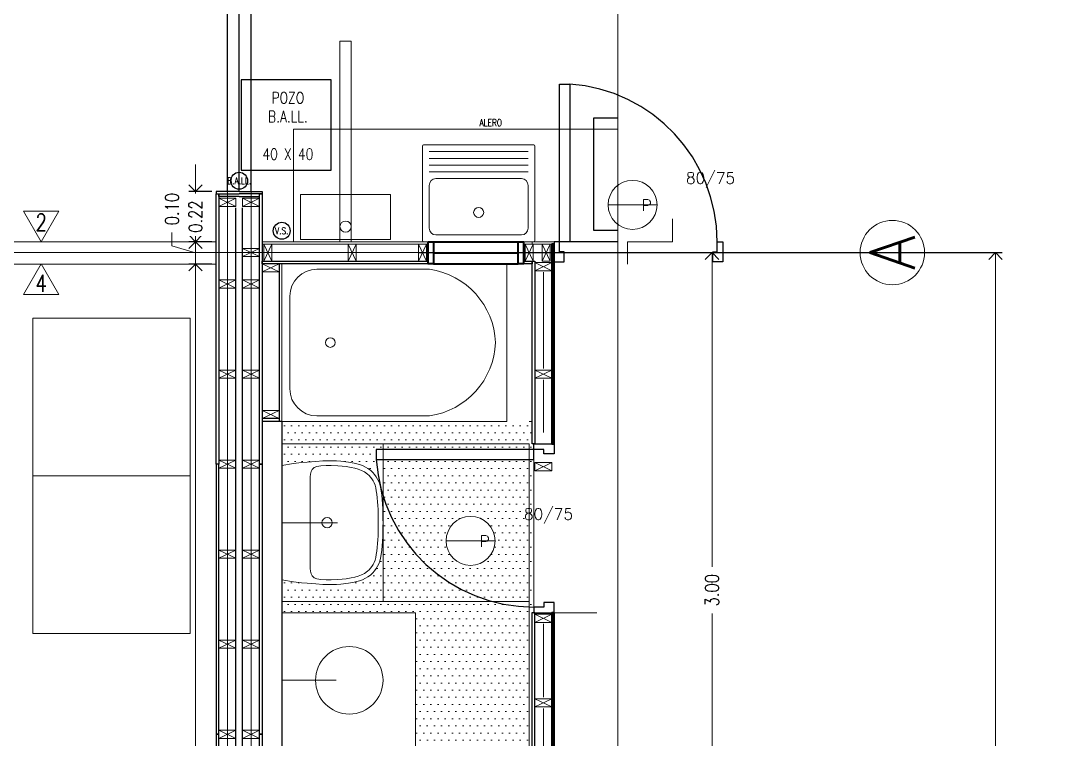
# Model space of a CAD drawing. Header units: metres. Extents: x -2 to 612, y -64 to 156.
# Drawn here: x 393.465 to 398.097, y 28.04 to 31.23 of the extents above; entities that cross this region are included whole.
import ezdxf
from ezdxf import colors
from ezdxf.entities.mleader import LeaderData, LeaderLine
from ezdxf.enums import TextEntityAlignment as Align
from ezdxf.math import Vec2, Vec3

# ---------------------------------------------------------------- set-up
doc = ezdxf.new("R2010")
doc.units = ezdxf.units.M
doc.header["$LTSCALE"] = 5
doc.header["$MEASUREMENT"] = 0
doc.linetypes.add('CENTER', pattern=[2, 1.25, -0.25, 0.25, -0.25])
doc.linetypes.add('HIDDEN', pattern=[0.375, 0.25, -0.125])
doc.layers.get('0').update_dxf_attribs({"color": 30})
doc.layers.get('DEFPOINTS').update_dxf_attribs({"color": 210})
doc.layers.add('_AUX', color=210, linetype='Continuous', lineweight=18, plot=False)
for name, color, linetype, lineweight in [('A-ANNO-DIMS', 3, 'Continuous', 18), ('A-ANNO-SYMB', 3, 'Continuous', 18), ('A-ANNO-TEXT', 3, 'Continuous', 18), ('A-DETL-MBND', 3, 'Continuous', 18), ('A-DETL-MCUT', 4, 'Continuous', 25), ('A-DOOR-FULL', 4, 'Continuous', 25), ('A-DOOR-SYMB', 3, 'Continuous', 18), ('A-ELEV-IDEN', 3, 'Continuous', 18), ('A-ELEV-MBE1', 7, 'Continuous', 35), ('A-ELEV-MBE2', 4, 'Continuous', 25), ('A-ELEV-OVHD', 3, 'HIDDEN', 18), ('A-FLOR-PATT', 8, 'Continuous', 18), ('A-FURN', 8, 'Continuous', 18), ('A-SECT-MCUT', 7, 'Continuous', 35), ('A-WALL-PATT', 8, 'Continuous', 18), ('A-WALL-STUD', 3, 'Continuous', 18)]:
    doc.layers.add(name, color=color, linetype=linetype, lineweight=lineweight)
doc.styles.add('E-ROMANS', font='romans.shx', dxfattribs={"width": 0.8})
doc.styles.get("Standard").update_dxf_attribs({"font": 'arial.ttf'})
doc.linetypes.add('BATTING', pattern='A,0.0001,-0.1,[134,ltypeshp.shx,S=0.1,R=0,X=-0.1,Y=0],-0.2,[134,ltypeshp.shx,S=0.1,R=180,X=0.1,Y=0],-0.1', length=0.4001)
doc.dimstyles.new('E-0050_ARW_12', dxfattribs={"dimscale": 0.001, "dimtxt": 60, "dimasz": 60, "dimexe": 30, "dimexo": 20, "dimgap": 30, "dimtad": 0, "dimzin": 0, "dimdsep": 46, "dimtxsty": 'E-ROMANS', "dimblk": 'OPEN90', "dimcen": 30, "dimclrd": 256, "dimclre": 256, "dimclrt": 256, "dimadec": 0, "dimazin": 0, "dimtfac": 1, "dimtmove": 1, "dimatfit": 3, "dimldrblk": 'OPEN90', "dimfxl": 1, "dimtfill": 1, "dimtolj": 1, "dimtzin": 0, "dimlwd": -1, "dimarcsym": 0})

# ---------------------------------------------------------------- blocks, each defined once
blk = doc.blocks.new('_Open90')
at = {"color": 0, "linetype": 'ByBlock', "lineweight": -2}
for p, q in [((-0.5, 0.5), (0, 0)), ((0, 0), (-1, 0)), ((0, 0), (-0.5, -0.5))]:
    blk.add_line(p, q, dxfattribs=at)
blk = doc.blocks.new('*D876')
at = {"layer": 'A-ANNO-DIMS', "lineweight": -2, "transparency": 16777216}
for p, q in [((391.2862, 30.0565), (391.2862, 33.0617)), ((394.3832, 30.4696), (394.3832, 33.0617))]:
    blk.add_line(p, q, dxfattribs=at)
at = {"layer": 'A-ANNO-DIMS', "transparency": 16777216}
for p, q in [((391.3462, 33.0317), (392.6858, 33.0317)), ((394.3232, 33.0317), (392.9835, 33.0317))]:
    blk.add_line(p, q, dxfattribs=at)
at = {"layer": 'DEFPOINTS', "color": 0, "transparency": 16777216}
for p in [(394.3832, 33.0317), (394.3832, 30.4496), (391.2862, 30.0365)]:
    blk.add_point(p, dxfattribs=at)
at = {"layer": 'A-ANNO-DIMS', "transparency": 16777216, "xscale": 0.06, "yscale": 0.06, "zscale": 0.06, "rotation": 180}
blk.add_blockref('_Open90', (391.2862, 33.0317), dxfattribs=at)
at = {"layer": 'A-ANNO-DIMS', "transparency": 16777216, "xscale": 0.06, "yscale": 0.06, "zscale": 0.06}
blk.add_blockref('_Open90', (394.3832, 33.0317), dxfattribs=at)
at = {"layer": 'A-ANNO-DIMS', "transparency": 16777216, "insert": (392.8347, 33.0317), "char_height": 0.06, "attachment_point": 5, "style": 'E-ROMANS', "bg_fill": 3, "box_fill_scale": 1.25, "bg_fill_color": 256, "bg_fill_true_color": 13158600, "bg_fill_transparency": 0}
blk.add_mtext('\\A1;3.0970', dxfattribs=at)
blk = doc.blocks.new('*D877')
at = {"layer": 'A-ANNO-DIMS', "transparency": 16777216}
for p, q in [((394.4357, 33.0317), (394.4672, 33.1367)), ((394.4672, 33.1367), (394.5272, 33.1367)), ((394.3232, 33.0317), (394.2632, 33.0317)), ((394.3832, 33.0317), (394.4882, 33.0317)), ((394.3832, 33.0317), (394.4882, 33.0317)), ((394.5482, 33.0317), (394.6082, 33.0317))]:
    blk.add_line(p, q, dxfattribs=at)
at = {"layer": 'A-ANNO-DIMS', "lineweight": -2, "transparency": 16777216}
for p, q in [((394.3832, 30.4696), (394.3832, 33.0617)), ((394.4882, 30.4695), (394.4882, 33.0617))]:
    blk.add_line(p, q, dxfattribs=at)
at = {"layer": 'DEFPOINTS', "color": 0, "transparency": 16777216}
for p in [(394.4882, 33.0317), (394.3832, 30.4496), (394.4882, 30.4495)]:
    blk.add_point(p, dxfattribs=at)
at = {"layer": 'A-ANNO-DIMS', "transparency": 16777216, "xscale": 0.06, "yscale": 0.06, "zscale": 0.06}
blk.add_blockref('_Open90', (394.3832, 33.0317), dxfattribs=at)
at = {"layer": 'A-ANNO-DIMS', "transparency": 16777216, "xscale": 0.06, "yscale": 0.06, "zscale": 0.06, "rotation": 180}
blk.add_blockref('_Open90', (394.4882, 33.0317), dxfattribs=at)
at = {"layer": 'A-ANNO-DIMS', "transparency": 16777216, "insert": (394.676, 33.1367), "char_height": 0.06, "attachment_point": 5, "style": 'E-ROMANS', "bg_fill": 3, "box_fill_scale": 1.25, "bg_fill_color": 256, "bg_fill_true_color": 13158600, "bg_fill_transparency": 0}
blk.add_mtext('\\A1;0.1050', dxfattribs=at)
blk = doc.blocks.new('*D879')
at = {"layer": 'A-ANNO-DIMS', "lineweight": -2, "transparency": 16777216}
for p, q in [((395.2312, 30.201), (396.5668, 30.201)), ((395.2312, 27.202), (396.5668, 27.202))]:
    blk.add_line(p, q, dxfattribs=at)
at = {"layer": 'A-ANNO-DIMS', "transparency": 16777216}
for p, q in [((396.5368, 30.141), (396.5368, 28.8047)), ((396.5368, 27.262), (396.5368, 28.5984))]:
    blk.add_line(p, q, dxfattribs=at)
at = {"layer": 'DEFPOINTS', "color": 0, "transparency": 16777216}
for p in [(395.2112, 30.201), (395.2112, 27.202), (396.5368, 27.202)]:
    blk.add_point(p, dxfattribs=at)
at = {"layer": 'A-ANNO-DIMS', "transparency": 16777216, "xscale": 0.06, "yscale": 0.06, "zscale": 0.06}
for p, rotation in [((396.5368, 30.201), 90), ((396.5368, 27.202), 270)]:
    blk.add_blockref('_Open90', p, dxfattribs=dict(at, rotation=rotation))
at = {"layer": 'A-ANNO-DIMS', "transparency": 16777216, "insert": (396.5368, 28.7015), "char_height": 0.06, "attachment_point": 5, "rotation": 90, "style": 'E-ROMANS', "bg_fill": 3, "box_fill_scale": 1.25, "bg_fill_color": 256, "bg_fill_true_color": 13158600, "bg_fill_transparency": 0}
blk.add_mtext('\\A1;3.00', dxfattribs=at)
blk = doc.blocks.new('*D1460')
at = {"layer": 'A-ANNO-DIMS', "lineweight": -2, "transparency": 16777216}
for p, q in [((395.2312, 30.201), (397.8266, 30.201)), ((396.2807, 23.299), (397.8266, 23.299))]:
    blk.add_line(p, q, dxfattribs=at)
at = {"layer": 'A-ANNO-DIMS', "transparency": 16777216}
for p, q in [((397.7966, 30.141), (397.7966, 26.852)), ((397.7966, 23.359), (397.7966, 26.648))]:
    blk.add_line(p, q, dxfattribs=at)
at = {"layer": 'DEFPOINTS', "color": 0, "transparency": 16777216}
for p in [(395.2112, 30.201), (396.2607, 23.299), (397.7966, 23.299)]:
    blk.add_point(p, dxfattribs=at)
at = {"layer": 'A-ANNO-DIMS', "transparency": 16777216, "xscale": 0.06, "yscale": 0.06, "zscale": 0.06}
for p, rotation in [((397.7966, 30.201), 90), ((397.7966, 23.299), 270)]:
    blk.add_blockref('_Open90', p, dxfattribs=dict(at, rotation=rotation))
at = {"layer": 'A-ANNO-DIMS', "transparency": 16777216, "insert": (397.7966, 26.75), "char_height": 0.06, "attachment_point": 5, "rotation": 90, "style": 'E-ROMANS', "bg_fill": 3, "box_fill_scale": 1.25, "bg_fill_color": 256, "bg_fill_true_color": 13158600, "bg_fill_transparency": 0}
blk.add_mtext('\\A1;6.90', dxfattribs=at)
blk = doc.blocks.new('*D1405')
at = {"layer": 'A-ANNO-DIMS', "lineweight": -2, "transparency": 16777216}
for p, q in [((394.3137, 30.1495), (394.2116, 30.1495)), ((394.3137, 25.3615), (394.2116, 25.3615))]:
    blk.add_line(p, q, dxfattribs=at)
at = {"layer": 'A-ANNO-DIMS', "transparency": 16777216}
for p, q in [((394.2416, 30.0895), (394.2416, 27.8575)), ((394.2416, 25.4215), (394.2416, 27.6535))]:
    blk.add_line(p, q, dxfattribs=at)
at = {"layer": 'DEFPOINTS', "color": 0, "transparency": 16777216}
for p in [(394.2416, 30.1495), (394.3337, 30.1495), (394.3337, 25.3615)]:
    blk.add_point(p, dxfattribs=at)
at = {"layer": 'A-ANNO-DIMS', "transparency": 16777216, "xscale": 0.06, "yscale": 0.06, "zscale": 0.06}
for p, rotation in [((394.2416, 30.1495), 90), ((394.2416, 25.3615), 270)]:
    blk.add_blockref('_Open90', p, dxfattribs=dict(at, rotation=rotation))
at = {"layer": 'A-ANNO-DIMS', "transparency": 16777216, "insert": (394.2416, 27.7555), "char_height": 0.06, "attachment_point": 5, "rotation": 90, "style": 'E-ROMANS', "bg_fill": 3, "box_fill_scale": 1.25, "bg_fill_color": 256, "bg_fill_true_color": 13158600, "bg_fill_transparency": 0}
blk.add_mtext('\\A1;4.79', dxfattribs=at)
blk = doc.blocks.new('*D1406')
at = {"layer": 'A-ANNO-DIMS', "transparency": 16777216}
for p, q in [((394.2416, 30.3095), (394.2416, 30.3695)), ((394.1366, 30.231), (394.1366, 30.291)), ((394.2416, 30.1495), (394.2416, 30.2495)), ((394.2416, 30.1495), (394.2416, 30.2495)), ((394.2416, 30.1995), (394.1366, 30.231)), ((394.2416, 30.0895), (394.2416, 30.0295))]:
    blk.add_line(p, q, dxfattribs=at)
at = {"layer": 'A-ANNO-DIMS', "lineweight": -2, "transparency": 16777216}
for p, q in [((394.3137, 30.2495), (394.2116, 30.2495)), ((394.3137, 30.1495), (394.2116, 30.1495))]:
    blk.add_line(p, q, dxfattribs=at)
at = {"layer": 'DEFPOINTS', "color": 0, "transparency": 16777216}
for p in [(394.2416, 30.2495), (394.3337, 30.2495), (394.3337, 30.1495)]:
    blk.add_point(p, dxfattribs=at)
at = {"layer": 'A-ANNO-DIMS', "transparency": 16777216, "xscale": 0.06, "yscale": 0.06, "zscale": 0.06}
for p, rotation in [((394.2416, 30.2495), 270), ((394.2416, 30.1495), 90)]:
    blk.add_blockref('_Open90', p, dxfattribs=dict(at, rotation=rotation))
at = {"layer": 'A-ANNO-DIMS', "transparency": 16777216, "insert": (394.1366, 30.3942), "char_height": 0.06, "attachment_point": 5, "rotation": 90, "style": 'E-ROMANS', "bg_fill": 3, "box_fill_scale": 1.25, "bg_fill_color": 256, "bg_fill_true_color": 13158600, "bg_fill_transparency": 0}
blk.add_mtext('\\A1;0.10', dxfattribs=at)
blk = doc.blocks.new('*D1407')
at = {"layer": 'A-ANNO-DIMS', "transparency": 16777216}
for p, q in [((394.2416, 30.5326), (394.2416, 30.5926)), ((394.2416, 30.4726), (394.2416, 30.4642)), ((394.2416, 30.2495), (394.2416, 30.2579)), ((394.2416, 30.1895), (394.2416, 30.1295))]:
    blk.add_line(p, q, dxfattribs=at)
at = {"layer": 'A-ANNO-DIMS', "lineweight": -2, "transparency": 16777216}
for p, q in [((394.3136, 30.4726), (394.2116, 30.4726)), ((394.3137, 30.2495), (394.2116, 30.2495))]:
    blk.add_line(p, q, dxfattribs=at)
at = {"layer": 'DEFPOINTS', "color": 0, "transparency": 16777216}
for p in [(394.2416, 30.4726), (394.3336, 30.4726), (394.3337, 30.2495)]:
    blk.add_point(p, dxfattribs=at)
at = {"layer": 'A-ANNO-DIMS', "transparency": 16777216, "xscale": 0.06, "yscale": 0.06, "zscale": 0.06}
for p, rotation in [((394.2416, 30.4726), 270), ((394.2416, 30.2495), 90)]:
    blk.add_blockref('_Open90', p, dxfattribs=dict(at, rotation=rotation))
at = {"layer": 'A-ANNO-DIMS', "transparency": 16777216, "insert": (394.2416, 30.3611), "char_height": 0.06, "attachment_point": 5, "rotation": 90, "style": 'E-ROMANS', "bg_fill": 3, "box_fill_scale": 1.25, "bg_fill_color": 256, "bg_fill_true_color": 13158600, "bg_fill_transparency": 0}
blk.add_mtext('\\A1;0.22', dxfattribs=at)

msp = doc.modelspace()

# ---------------------------------------------------------------- linework, layer by layer
at = {"layer": '_AUX'}
msp.add_line((395.8347, 28.60153), (396.02517, 28.60153), dxfattribs=at)
at = {"layer": 'A-ANNO-SYMB'}
for p, q in [((394.4882, 33.61894), (394.4882, 21.59535)), ((394.38316, 21.94694), (394.38316, 33.22033)), ((397.19515, 30.20104), (386.4403, 30.20104)), ((394.62469, 29.45151), (394.62469, 30.15151)), ((394.66045, 30.0072), (394.66045, 29.80151)), ((394.66045, 29.59581), (394.66045, 29.80151)), ((394.6247, 29.25606), (394.6247, 29.35153)), ((395.0747, 28.65153), (395.0747, 29.35153)), ((394.6247, 28.747), (394.6247, 28.65153))]:
    msp.add_line(p, q, dxfattribs=at)
at = {"layer": 'A-ANNO-SYMB', "linetype": 'HIDDEN'}
msp.add_line((394.43567, 30.47254), (394.43567, 32.95053), dxfattribs=at)
at = {"layer": 'A-ANNO-SYMB'}
msp.add_lwpolyline([(396.16151, 30.14953), (396.16151, 30.24953), (396.36151, 30.24953), (396.36151, 30.35163)], dxfattribs=at)
for centre, radius in [((394.9084, 30.31638), 0.025), ((394.84045, 29.80151), 0.02126)]:
    msp.add_circle(centre, radius, dxfattribs=at)
for centre, start, end in [((394.78045, 30.0072), 90, 180), ((394.78045, 29.59581), 180, 270)]:
    msp.add_arc(centre, 0.12, start, end, dxfattribs=at)
at = {"layer": 'A-DETL-MBND'}
for points in [[(395.2747, 30.23853), (394.5377, 30.23853), (394.5377, 30.24953), (395.2747, 30.24953)], [(395.6997, 30.24953), (395.7377, 30.24953), (395.7377, 30.23853), (395.6997, 30.23853)], [(395.83471, 30.24952), (395.83471, 30.23853), (395.7377, 30.23853), (395.7377, 30.24953), (395.83471, 30.24953)]]:
    msp.add_lwpolyline(points, dxfattribs=at)
at = {"layer": 'A-DETL-MCUT'}
for p, q in [((394.61269, 30.15153), (394.61269, 29.45151)), ((394.61269, 29.46351), (394.5377, 29.46351)), ((394.62469, 29.45151), (394.5377, 29.45151))]:
    msp.add_line(p, q, dxfattribs=at)
for points in [[(394.43567, 30.47259), (394.33365, 30.47259), (394.33365, 30.46159), (394.43567, 30.46159)], [(394.43568, 30.44955), (394.34565, 30.44955), (394.34566, 30.46155), (394.43568, 30.46155)], [(394.43567, 30.47254), (394.53769, 30.47254), (394.53769, 30.46154), (394.43567, 30.46154)], [(394.43567, 30.44954), (394.5257, 30.44955), (394.52569, 30.46154), (394.43567, 30.46154)], [(395.27471, 30.15153), (394.5377, 30.15153), (394.5377, 30.16353), (395.27471, 30.16353)], [(395.6997, 30.16353), (395.7377, 30.16353), (395.7377, 30.15153), (395.69971, 30.15153)]]:
    msp.add_lwpolyline(points, dxfattribs=at)
for points in [[(394.33365, 29.26153), (394.33366, 30.46155), (394.34566, 30.46155), (394.34565, 29.26153)], [(394.5257, 29.26153), (394.5257, 30.46154), (394.5377, 30.46154), (394.5377, 29.26153)], [(395.7497, 30.16353), (395.7497, 29.35153), (395.7377, 29.35153), (395.7377, 30.16353)], [(394.34565, 28.06154), (394.34565, 29.26154), (394.33365, 29.26154), (394.33365, 28.06154)], [(394.5257, 28.06153), (394.5257, 29.26153), (394.5377, 29.26153), (394.5377, 28.06153)], [(395.7497, 28.60153), (395.73548, 28.60153), (395.73549, 27.23952), (395.7497, 27.23953)], [(394.34565, 26.86154), (394.34565, 28.06154), (394.33365, 28.06154), (394.33365, 26.86154)], [(394.5257, 26.86153), (394.5257, 28.06153), (394.5377, 28.06153), (394.5377, 26.86153)]]:
    msp.add_lwpolyline(points, close=True, dxfattribs=at)
at = {"layer": 'A-DOOR-FULL', "linetype": 'CENTER'}
msp.add_lwpolyline([(395.90471, 30.94952), (395.90471, 30.24952), (395.85971, 30.24952), (395.85971, 30.94952), (395.90471, 30.94952)], dxfattribs=at)
msp.add_arc((395.85703, 30.24846), 0.70268, 0.08643, 86.10934, dxfattribs=at)
at = {"layer": 'A-DOOR-SYMB'}
msp.add_lwpolyline([(396.29255, 30.41306), (396.07505, 30.41306)], dxfattribs=at)
msp.add_circle((396.1838, 30.41306), 0.10875, dxfattribs=at)
at = {"layer": 'A-ELEV-IDEN'}
msp.add_lwpolyline([(394.8834, 30.24953), (394.8834, 31.14015), (394.9334, 31.14015), (394.9334, 30.24953)], dxfattribs=at)
at = {"layer": 'A-ELEV-MBE1'}
for p, q in [((395.2997, 30.24953), (395.6747, 30.24954)), ((395.2997, 30.20053), (395.6747, 30.20053)), ((395.29971, 30.15153), (395.67471, 30.15153))]:
    msp.add_line(p, q, dxfattribs=at)
for points in [[(395.2747, 30.24953), (395.2997, 30.24953), (395.29971, 30.15153), (395.27471, 30.15153)], [(395.6747, 30.24953), (395.6997, 30.24953), (395.69971, 30.15153), (395.67471, 30.15153)]]:
    msp.add_lwpolyline(points, close=True, dxfattribs=at)
at = {"layer": 'A-ELEV-MBE2'}
for p, q in [((394.43567, 30.47259), (394.43568, 32.95053)), ((394.42066, 23.02354), (394.42065, 30.39955)), ((394.4507, 23.02353), (394.45069, 30.39955)), ((396.11798, 30.24953), (395.85971, 30.24953)), ((394.62469, 29.45151), (394.6247, 27.25153))]:
    msp.add_line(p, q, dxfattribs=at)
at = {"layer": 'A-ELEV-MBE2', "ltscale": 0.05}
msp.add_lwpolyline([(394.44485, 30.56783), (394.84485, 30.56783), (394.84485, 30.96783), (394.44485, 30.96783)], close=True, dxfattribs=at)
at = {"layer": 'A-ELEV-MBE2'}
for points in [[(396.01153, 30.79952), (396.11798, 30.79952)], [(396.11798, 30.29952), (396.01153, 30.29952), (396.01153, 30.79952)]]:
    msp.add_lwpolyline(points, dxfattribs=at)
at = {"layer": 'A-ELEV-MBE2', "ltscale": 0.05}
for centre in [(394.43567, 30.52011), (394.62456, 30.29799)]:
    msp.add_circle(centre, 0.0375, dxfattribs=at)
at = {"layer": 'A-FLOR-PATT', "linetype": 'BATTING', "ltscale": 0.11}
msp.add_lwpolyline([(395.7873, 29.84498), (395.7873, 29.84554)], dxfattribs=at)
at = {"layer": 'A-FURN'}
for p, q in [((395.2497, 30.67453), (395.2497, 30.25453)), ((395.7447, 30.67953), (395.2547, 30.67953)), ((395.7497, 30.25453), (395.7497, 30.67453)), ((395.7197, 30.64953), (395.2797, 30.64953)), ((395.7197, 30.61953), (395.2797, 30.61953)), ((395.7197, 30.58953), (395.2797, 30.58953)), ((395.7197, 30.55953), (395.2797, 30.55953)), ((395.6897, 30.52953), (395.3097, 30.52953)), ((395.2797, 30.49953), (395.2797, 30.30953)), ((395.7197, 30.30953), (395.7197, 30.49953)), ((395.2547, 30.24953), (395.7447, 30.24953)), ((395.3097, 30.27953), (395.6897, 30.27953)), ((394.80691, 29.27544), (394.77577, 29.27366)), ((394.84373, 29.27652), (394.80691, 29.27544)), ((394.86832, 29.27588), (394.84373, 29.27652)), ((394.88793, 29.27445), (394.86832, 29.27588)), ((394.92195, 29.27002), (394.88793, 29.27445)), ((394.67635, 29.2636), (394.6247, 29.25606)), ((394.6247, 29.25606), (394.6247, 29.00153)), ((394.71244, 29.26803), (394.67635, 29.2636)), ((394.73733, 29.27057), (394.71244, 29.26803)), ((394.77577, 29.27366), (394.73733, 29.27057)), ((394.75494, 29.22881), (394.75189, 29.21693)), ((394.76056, 29.23814), (394.75494, 29.22881)), ((394.7689, 29.2459), (394.76056, 29.23814)), ((394.78079, 29.25151), (394.7689, 29.2459)), ((394.79865, 29.25388), (394.78079, 29.25151)), ((394.82154, 29.25529), (394.79865, 29.25388)), ((394.8436, 29.25553), (394.82154, 29.25529)), ((394.87454, 29.25448), (394.8436, 29.25553)), ((394.89273, 29.25287), (394.87454, 29.25448)), ((394.91133, 29.25046), (394.89273, 29.25287)), ((394.93259, 29.24674), (394.91133, 29.25046)), ((394.94599, 29.26537), (394.92195, 29.27002)), ((394.94947, 29.24303), (394.93259, 29.24674)), ((394.97003, 29.2594), (394.94599, 29.26537)), ((394.96477, 29.23908), (394.94947, 29.24303)), ((394.97966, 29.23377), (394.96477, 29.23908)), ((394.98372, 29.25479), (394.97003, 29.2594)), ((394.99236, 29.22714), (394.97966, 29.23377)), ((394.99695, 29.24866), (394.98372, 29.25479)), ((395.00793, 29.24208), (394.99695, 29.24866)), ((395.01843, 29.23426), (395.00793, 29.24208)), ((395.02931, 29.22418), (395.01843, 29.23426)), ((394.75101, 29.20504), (394.7507, 29.19256)), ((394.7507, 29.00153), (394.7507, 29.19256)), ((394.75189, 29.21693), (394.75101, 29.20504)), ((395.00567, 29.21761), (394.99236, 29.22714)), ((395.01243, 29.21145), (395.00567, 29.21761)), ((395.01915, 29.20415), (395.01243, 29.21145)), ((395.0255, 29.19581), (395.01915, 29.20415)), ((395.03089, 29.18713), (395.0255, 29.19581)), ((395.03744, 29.21491), (395.02931, 29.22418)), ((395.03555, 29.17775), (395.03089, 29.18713)), ((395.04458, 29.205), (395.03744, 29.21491)), ((395.05074, 29.19452), (395.04458, 29.205)), ((395.05552, 29.18438), (395.05074, 29.19452)), ((395.05994, 29.17218), (395.05552, 29.18438)), ((395.03941, 29.16758), (395.03555, 29.17775)), ((395.04251, 29.15578), (395.03941, 29.16758)), ((395.04494, 29.1429), (395.04251, 29.15578)), ((395.04726, 29.1281), (395.04494, 29.1429)), ((395.06315, 29.15961), (395.05994, 29.17218)), ((395.06627, 29.14267), (395.06315, 29.15961)), ((395.06896, 29.12415), (395.06627, 29.14267)), ((395.04924, 29.11178), (395.04726, 29.1281)), ((395.0507, 29.0943), (395.04924, 29.11178)), ((395.05166, 29.07807), (395.0507, 29.0943)), ((395.07103, 29.10423), (395.06896, 29.12415)), ((395.0724, 29.0833), (395.07103, 29.10423)), ((395.05251, 29.05972), (395.05166, 29.07807)), ((395.05317, 29.04015), (395.05251, 29.05972)), ((395.07341, 29.0628), (395.07238, 29.08372)), ((395.07418, 29.04022), (395.07339, 29.06316)), ((394.6247, 29.00153), (394.6247, 28.747)), ((394.6247, 29.00153), (394.87224, 29.00153)), ((394.7507, 29.00153), (394.7507, 28.81049)), ((395.05359, 29.01886), (395.05317, 29.04015)), ((395.0537, 29.00153), (395.05359, 29.01886)), ((395.0537, 29.00153), (395.05359, 28.9842)), ((395.07462, 29.01674), (395.07417, 29.04061)), ((395.0747, 29.00153), (395.07461, 29.01707)), ((395.07461, 28.98615), (395.0747, 29.00153)), ((395.05317, 28.96291), (395.05251, 28.94334)), ((395.05359, 28.9842), (395.05317, 28.96291)), ((395.07339, 28.93989), (395.07418, 28.96283)), ((395.07417, 28.96244), (395.07461, 28.98615)), ((395.0507, 28.90876), (395.04924, 28.89127)), ((395.05166, 28.92498), (395.0507, 28.90876)), ((395.05251, 28.94334), (395.05166, 28.92498)), ((395.07103, 28.89882), (395.0724, 28.91975)), ((395.07238, 28.91934), (395.07341, 28.94026)), ((395.04494, 28.86016), (395.04251, 28.84727)), ((395.04726, 28.87495), (395.04494, 28.86016)), ((395.04924, 28.89127), (395.04726, 28.87495)), ((395.06315, 28.84345), (395.06627, 28.86039)), ((395.06627, 28.86039), (395.06896, 28.87891)), ((395.06896, 28.87891), (395.07103, 28.89882)), ((395.03089, 28.81593), (395.0255, 28.80725)), ((395.03555, 28.82531), (395.03089, 28.81593)), ((395.03941, 28.83547), (395.03555, 28.82531)), ((395.04251, 28.84727), (395.03941, 28.83547)), ((395.05074, 28.80853), (395.05552, 28.81868)), ((395.05552, 28.81868), (395.05994, 28.83087)), ((395.05994, 28.83087), (395.06315, 28.84345)), ((394.75101, 28.79802), (394.7507, 28.81049)), ((394.75189, 28.78613), (394.75101, 28.79802)), ((394.75494, 28.77425), (394.75189, 28.78613)), ((394.76056, 28.76491), (394.75494, 28.77425)), ((394.7689, 28.75716), (394.76056, 28.76491)), ((394.97966, 28.76929), (394.96477, 28.76397)), ((394.99236, 28.77591), (394.97966, 28.76929)), ((395.00567, 28.78545), (394.99236, 28.77591)), ((395.01243, 28.7916), (395.00567, 28.78545)), ((395.00793, 28.76097), (395.01843, 28.76879)), ((395.01915, 28.7989), (395.01243, 28.7916)), ((395.01843, 28.76879), (395.02931, 28.77887)), ((395.0255, 28.80725), (395.01915, 28.7989)), ((395.02931, 28.77887), (395.03744, 28.78815)), ((395.03744, 28.78815), (395.04458, 28.79805)), ((395.04458, 28.79805), (395.05074, 28.80853)), ((394.6247, 28.747), (394.67635, 28.73946)), ((394.67635, 28.73946), (394.71244, 28.73503)), ((394.71244, 28.73503), (394.73733, 28.73249)), ((394.73733, 28.73249), (394.77577, 28.72939)), ((394.78079, 28.75154), (394.7689, 28.75716)), ((394.77577, 28.72939), (394.80691, 28.72762)), ((394.79865, 28.74918), (394.78079, 28.75154)), ((394.82154, 28.74777), (394.79865, 28.74918)), ((394.80691, 28.72762), (394.84373, 28.72654)), ((394.8436, 28.74753), (394.82154, 28.74777)), ((394.87454, 28.74858), (394.8436, 28.74753)), ((394.84373, 28.72654), (394.86832, 28.72717)), ((394.86832, 28.72717), (394.88793, 28.7286)), ((394.89273, 28.75018), (394.87454, 28.74858)), ((394.88793, 28.7286), (394.92195, 28.73303)), ((394.91133, 28.7526), (394.89273, 28.75018)), ((394.93259, 28.75632), (394.91133, 28.7526)), ((394.92195, 28.73303), (394.94599, 28.73768)), ((394.94947, 28.76002), (394.93259, 28.75632)), ((394.94599, 28.73768), (394.97003, 28.74366)), ((394.96477, 28.76397), (394.94947, 28.76002)), ((394.97003, 28.74366), (394.98372, 28.74826)), ((394.98372, 28.74826), (394.99695, 28.7544)), ((394.99695, 28.7544), (395.00793, 28.76097))]:
    msp.add_line(p, q, dxfattribs=at)
for points in [[(393.51801, 29.20928), (393.51801, 29.90928)], [(393.51801, 28.50928), (393.51801, 29.20928)], [(394.6247, 28.30153), (394.86663, 28.30153)]]:
    msp.add_lwpolyline(points, dxfattribs=at)
for centre, radius in [((395.4997, 30.37953), 0.02235), ((394.82603, 29.00153), 0.02281), ((394.9247, 28.30153), 0.15)]:
    msp.add_circle(centre, radius, dxfattribs=at)
for centre, radius, start, end in [((395.2547, 30.67453), 0.005, 90, 180), ((395.7447, 30.67453), 0.005, 0, 90), ((395.3097, 30.49953), 0.03, 90, 180), ((395.6897, 30.49953), 0.03, 0, 90), ((395.3097, 30.30953), 0.03, 180, 270), ((395.6897, 30.30953), 0.03, 270, 0), ((395.2547, 30.25453), 0.005, 180, 270), ((395.7447, 30.25453), 0.005, 270, 0), ((395.09735, 29.08494), 0.025, 182.80689, 183.76472), ((395.09838, 29.06402), 0.025, 181.9684, 182.80689), ((395.09916, 29.04108), 0.025, 181.0739, 181.9684), ((395.09961, 29.01721), 0.025, 180.31842, 181.0739), ((395.09916, 28.96198), 0.025, 178.0316, 178.9261), ((395.09735, 28.91811), 0.025, 176.23528, 177.19311), ((395.09838, 28.93903), 0.025, 177.19311, 178.0316)]:
    msp.add_arc(centre, radius, start, end, dxfattribs=at)
at = {"layer": 'A-SECT-MCUT'}
for points in [[(395.8347, 30.23853), (395.8247, 30.23853), (395.82471, 29.35153), (395.8347, 29.35153)], [(395.8247, 27.16452), (395.8347, 27.16452), (395.8347, 28.60153), (395.8247, 28.60153)]]:
    msp.add_lwpolyline(points, close=True, dxfattribs=at)
at = {"layer": 'A-WALL-PATT', "ltscale": 0.1}
for p, q in [((394.4882, 30.40655), (394.4882, 30.22603)), ((394.9127, 30.20104), (394.5757, 30.20104)), ((394.4882, 30.17604), (394.4882, 30.08654)), ((394.4882, 30.03654), (394.4882, 29.68654)), ((394.38316, 29.63653), (394.38315, 29.28655)), ((394.4882, 29.63654), (394.4882, 29.28654)), ((394.38315, 29.23655), (394.38315, 28.88654)), ((394.4882, 29.23654), (394.4882, 28.88654)), ((394.38315, 28.83654), (394.38315, 28.48655)), ((394.4882, 28.83654), (394.4882, 28.48654)), ((394.38315, 28.43655), (394.38315, 28.08654)), ((394.4882, 28.43654), (394.4882, 28.08654))]:
    msp.add_line(p, q, dxfattribs=at)
at = {"layer": 'A-WALL-STUD'}
for p, q in [((394.5257, 30.21903), (394.4507, 30.18303)), ((394.4507, 30.21903), (394.5257, 30.18303)), ((394.5447, 30.16353), (394.5807, 30.23853)), ((394.5447, 30.23853), (394.5807, 30.16353)), ((394.9197, 30.16353), (394.9557, 30.23853)), ((394.9197, 30.23853), (394.9557, 30.16353)), ((394.6127, 30.15153), (394.5377, 30.11553)), ((394.5377, 30.15153), (394.6127, 30.11553)), ((394.5257, 30.07953), (394.4507, 30.04353)), ((394.4507, 30.07953), (394.5257, 30.04353)), ((394.5257, 29.67953), (394.4507, 29.64353)), ((394.4507, 29.67953), (394.5257, 29.64353)), ((394.61269, 29.49951), (394.53769, 29.46351)), ((394.53769, 29.49951), (394.61269, 29.46351)), ((394.5257, 29.27953), (394.4507, 29.24353)), ((394.4507, 29.27953), (394.5257, 29.24353)), ((394.5257, 28.87953), (394.4507, 28.84353)), ((394.4507, 28.87953), (394.5257, 28.84353)), ((394.5257, 28.47953), (394.4507, 28.44353)), ((394.4507, 28.47953), (394.5257, 28.44353)), ((394.5257, 28.04353), (394.4507, 28.07953)), ((394.4507, 28.04353), (394.5257, 28.07953))]:
    msp.add_line(p, q, dxfattribs=at)
for points in [[(394.5257, 30.21903), (394.4507, 30.21903), (394.4507, 30.18303), (394.5257, 30.18303)], [(394.5447, 30.16353), (394.5447, 30.23853), (394.5807, 30.23853), (394.5807, 30.16353)], [(394.9197, 30.16353), (394.9197, 30.23853), (394.9557, 30.23853), (394.9557, 30.16353)], [(394.6127, 30.15153), (394.5377, 30.15153), (394.5377, 30.11553), (394.6127, 30.11553)], [(394.5257, 30.07953), (394.4507, 30.07953), (394.4507, 30.04353), (394.5257, 30.04353)], [(394.5257, 29.67953), (394.4507, 29.67953), (394.4507, 29.64353), (394.5257, 29.64353)], [(394.61269, 29.49951), (394.53769, 29.49951), (394.53769, 29.46351), (394.61269, 29.46351)], [(394.5257, 29.27953), (394.4507, 29.27953), (394.4507, 29.24353), (394.5257, 29.24353)], [(394.5257, 28.87953), (394.4507, 28.87953), (394.4507, 28.84353), (394.5257, 28.84353)], [(394.5257, 28.47953), (394.4507, 28.47953), (394.4507, 28.44353), (394.5257, 28.44353)], [(394.5257, 28.04353), (394.4507, 28.04353), (394.4507, 28.07953), (394.5257, 28.07953)]]:
    msp.add_lwpolyline(points, close=True, dxfattribs=at)

# ---------------------------------------------------------------- texts
at = {"layer": 'A-ANNO-TEXT', "attachment_point": 5, "style": 'E-ROMANS'}
for s, insert, char_height in [('\\pi-0.15,l0.15,t0.15;POZO\\PB.A.LL.\\P\\P40 X 40', (394.65197, 30.76355), 0.05), ('\\pi-0.09,l0.09,t0.09;ALERO', (395.55348, 30.77802), 0.03), ('\\pi-0.09,l0.09,t0.09;B.A.LL.', (394.43567, 30.52011), 0.03), ('\\pi-0.09,l0.09,t0.09;V.S.', (394.62456, 30.29799), 0.03)]:
    msp.add_mtext(s, dxfattribs=dict(at, insert=insert, char_height=char_height))
at = {"layer": 'A-ANNO-TEXT', "style": 'E-ROMANS'}
msp.add_attdef('80/75', text='x/x', height=0.05, dxfattribs=at).set_placement((396.5301, 30.5571), align=Align.TOP_CENTER)
msp.add_attdef('P', text='P', height=0.05, dxfattribs=at).set_placement((396.24684, 30.37132), align=Align.BOTTOM_CENTER)

# ---------------------------------------------------------------- next in the draw order: dimensions: what is measured, and where the dimension line sits
at = {"layer": 'A-ANNO-DIMS'}
dim = msp.add_linear_dim(base=(394.38315, 33.03166), p1=(391.28615, 30.03654), p2=(394.38315, 30.44955), dimstyle='E-0050_ARW_12', override={"dimdec": 4}, dxfattribs=at)
dim.commit()
dim.dimension.update_dxf_attribs({"geometry": '*D876', "text_midpoint": (392.83465, 33.03166)})
dim = msp.add_linear_dim(base=(396.53682, 27.20204), p1=(395.21123, 30.20104), p2=(395.21123, 27.20204), angle=90, dimstyle='E-0050_ARW_12', override={"dimfxl": 0.3}, dxfattribs=at)
dim.commit()
dim.dimension.update_dxf_attribs({"geometry": '*D879', "text_midpoint": (396.53682, 28.70154)})

# ---------------------------------------------------------------- next in the draw order: linework, layer by layer
at = {"layer": 'A-ANNO-TEXT'}
for points in [[(393.55542, 30.24954), (393.63386, 30.3854), (393.47698, 30.3854)], [(393.55542, 30.15054), (393.63386, 30.01468), (393.47698, 30.01468)]]:
    msp.add_lwpolyline(points, close=True, dxfattribs=at)
at = {"layer": 'A-ELEV-OVHD'}
for p, q in [((391.33365, 30.24954), (394.33366, 30.24953)), ((391.33365, 30.14954), (394.33366, 30.14953))]:
    msp.add_line(p, q, dxfattribs=at)
at = {"layer": 'A-WALL-PATT', "ltscale": 0.1}
for p, q in [((394.38315, 30.39955), (394.38316, 30.08653)), ((394.38316, 30.03653), (394.38316, 29.68653))]:
    msp.add_line(p, q, dxfattribs=at)

# ---------------------------------------------------------------- next in the draw order: texts
at = {"layer": 'A-ANNO-TEXT', "char_height": 0.075, "attachment_point": 5, "style": 'E-ROMANS'}
for s, insert, rotation in [('\\pi-0.45,l0.45,t0.45;2', (393.55542, 30.33529), 0.00048), ('\\pi-0.45,l0.45,t0.45;4', (393.55542, 30.06479), 359.99952)]:
    msp.add_mtext(s, dxfattribs=dict(at, insert=insert, rotation=rotation))

# ---------------------------------------------------------------- next in the draw order: dimensions: what is measured, and where the dimension line sits
at = {"layer": 'A-ANNO-DIMS'}
dim = msp.add_linear_dim(base=(394.48819, 33.03166), p1=(394.38315, 30.44955), p2=(394.48819, 30.44955), dimstyle='E-0050_ARW_12', override={"dimdec": 4}, dxfattribs=at)
dim.commit()
dim.dimension.update_dxf_attribs({"geometry": '*D877', "text_midpoint": (394.55717, 33.13666)})
dim = msp.add_linear_dim(base=(397.79657, 23.29904), p1=(395.21123, 30.20104), p2=(396.26073, 23.29904), angle=90, dimstyle='E-0050_ARW_12', override={"dimfxl": 0.3}, dxfattribs=at)
dim.commit()
dim.dimension.update_dxf_attribs({"geometry": '*D1460', "text_midpoint": (397.79657, 26.75004)})

# ---------------------------------------------------------------- next in the draw order: hatches: boundary and pattern name
at = {"layer": 'A-FLOR-PATT'}
h = msp.add_hatch(dxfattribs=at)
h.set_pattern_fill('DOTS', color=256, scale=0.02, style=0)
h.set_pattern_definition([(0, (0, 0), (0.015875, 0.03175), [0, -0.03175])])
h.paths.add_polyline_path([(395.2247, 27.60156, -0.2371548), (395.15577, 27.47892, -0.074669), (395.05352, 27.44963, -0.1434124), (394.88658, 27.47344), (394.83803, 27.50278, -0.2625714), (394.83562, 27.50706), (394.83562, 27.60156), (394.8347, 27.60156, -0.0215593), (394.82733, 27.43068, -0.3361223), (394.79493, 27.39483, -0.046919), (394.71496, 27.38731), (394.6247, 27.38731), (394.6247, 27.25156), (395.2247, 27.25156)])
h.paths.add_polyline_path([(395.7377, 29.45154), (395.72469, 29.45154), (394.62469, 29.45154), (394.62469, 29.35156), (395.7247, 29.35156), (395.7247, 29.32656), (395.7447, 29.32656), (395.7447, 29.35156), (395.7377, 29.35156)])
h.paths.add_polyline_path([(395.0447, 29.32656), (395.7247, 29.32656), (395.7247, 29.35156), (394.6247, 29.35156), (394.6247, 29.25609), (394.67635, 29.26363), (394.71244, 29.26806), (394.73733, 29.2706), (394.77577, 29.2737), (394.80691, 29.27547), (394.84373, 29.27655), (394.86832, 29.27592), (394.88793, 29.27449), (394.92195, 29.27006), (394.94599, 29.2654), (394.97003, 29.25943), (394.98372, 29.25483), (394.99695, 29.24869), (395.00793, 29.24212), (395.01843, 29.2343), (395.02931, 29.22422), (395.03744, 29.21494), (395.04458, 29.20504), (395.05074, 29.19456), (395.05552, 29.18441), (395.05994, 29.17222), (395.06315, 29.15964), (395.06627, 29.1427), (395.06896, 29.12418), (395.07103, 29.10427), (395.07239, 29.08355), (395.07238, 29.08375, 0.0041794), (395.0724, 29.08334), (395.07239, 29.08355), (395.0734, 29.06302), (395.07339, 29.0632, 0.0036586), (395.07341, 29.06283), (395.0734, 29.06302), (395.07417, 29.04045), (395.07417, 29.04065, 0.003903), (395.07418, 29.04026), (395.07417, 29.04045), (395.07461, 29.01694), (395.0747, 29.00156), (395.07461, 28.98619), (395.07417, 28.96267), (395.07418, 28.96287, 0.003903), (395.07417, 28.96248), (395.07417, 28.96267), (395.0734, 28.94011), (395.07341, 28.94029, 0.0036586), (395.07339, 28.93993), (395.0734, 28.94011), (395.07239, 28.91958), (395.0724, 28.91979, 0.0041794), (395.07238, 28.91937), (395.07239, 28.91958), (395.07103, 28.89885), (395.06896, 28.87894), (395.06627, 28.86042), (395.06315, 28.84348), (395.05994, 28.83091), (395.05552, 28.81871), (395.05074, 28.80857), (395.04458, 28.79809), (395.03744, 28.78818), (395.02931, 28.77891), (395.01843, 28.76883), (395.00793, 28.76101), (394.99695, 28.75443), (394.98372, 28.7483), (394.97003, 28.74369), (394.94599, 28.73772), (394.92195, 28.73307), (394.88793, 28.72864), (394.86832, 28.72721), (394.84373, 28.72657), (394.80691, 28.72765), (394.77577, 28.72943), (394.73733, 28.73252), (394.71244, 28.73506), (394.67635, 28.73949), (394.6247, 28.74703), (394.6247, 28.65156), (395.55999, 28.65156, -0.3190426), (395.0447, 29.28156)])
h.paths.add_polyline_path([(395.7247, 29.28156), (395.0747, 29.28156), (395.0747, 29.12084, 0.25591), (395.55999, 28.65156), (395.7247, 28.65156)], flags=17)
h.paths.add_polyline_path([(395.57248, 28.92068, -1), (395.35498, 28.92068, -1)], flags=16)
h.paths.add_polyline_path([(395.7447, 29.28156), (395.7247, 29.28156), (395.7247, 28.65156), (395.7247, 28.65156), (395.7247, 28.62688, 0.0071183), (395.7447, 28.62656)])
h.paths.add_polyline_path([(395.7247, 28.62688, -0.0594632), (395.55999, 28.65156), (394.6247, 28.65156), (394.6247, 28.60156), (395.2197, 28.60156), (395.2197, 28.00156), (394.6247, 28.00156), (394.6247, 27.95156), (395.7247, 27.95156)])
h.paths.add_polyline_path([(394.83803, 27.70034), (394.83803, 27.70034, 0.2626065), (394.83562, 27.69606), (394.83562, 27.60156), (394.83562, 27.50706, 0.2625714), (394.83803, 27.50278), (394.83803, 27.50278, -0.2626065), (394.83562, 27.50706), (394.83562, 27.60156), (394.83562, 27.69606, -0.2625714)])
h.paths.add_polyline_path([(395.2247, 27.95156), (394.6247, 27.95156), (394.6247, 27.81582), (394.71496, 27.81582, -0.046919), (394.79493, 27.80829, -0.3361223), (394.82733, 27.77244, -0.0097099), (394.83562, 27.69583, -0.2752917), (394.83803, 27.70034), (394.88658, 27.72968, -0.1434124), (395.05352, 27.75349, -0.074669), (395.15577, 27.7242, -0.2371548), (395.2247, 27.60156)])
h.paths.add_polyline_path([(395.7247, 27.95156), (395.2247, 27.95156), (395.2247, 27.25156), (395.7247, 27.25156)])
h.paths.add_polyline_path([(395.41383, 28.85118), (395.51444, 28.85118), (395.51444, 28.92409), (395.41383, 28.92409)], flags=8)
h.paths.add_polyline_path([(395.40782, 28.93202), (395.51476, 28.93202), (395.51476, 29.00702), (395.40782, 29.00702)], flags=8)
h.paths.add_polyline_path([(394.90923, 27.76846), (395.4353, 27.76846), (395.4353, 28.02846), (394.90923, 28.02846)], flags=9)

# ---------------------------------------------------------------- next in the draw order: linework, layer by layer
at = {"layer": 'A-ANNO-SYMB'}
for p, q in [((394.78045, 30.1272), (395.2814, 30.1272)), ((395.62469, 29.45151), (395.62469, 30.15151)), ((394.78045, 29.47581), (395.2814, 29.47581)), ((394.62469, 29.45151), (395.62469, 29.45151)), ((395.72469, 29.45151), (395.7377, 29.45151)), ((394.6247, 29.35153), (395.7247, 29.35153)), ((395.7247, 28.65153), (395.7247, 29.35153)), ((395.7247, 28.65153), (394.6247, 28.65153))]:
    msp.add_line(p, q, dxfattribs=at)
msp.add_lwpolyline([(394.7084, 30.45954), (395.1084, 30.45954), (395.1084, 30.25954), (394.7084, 30.25954)], close=True, dxfattribs=at)
msp.add_lwpolyline([(394.6247, 28.00153), (394.6247, 27.95153), (395.7247, 27.95153), (395.7247, 28.65153), (394.6247, 28.65153), (394.6247, 28.60153)], dxfattribs=at)
msp.add_circle((397.33818, 30.20104), 0.14303, dxfattribs=at)
for centre, start, end in [((395.23216, 29.78796), 2.26479, 81.74057), ((395.23216, 29.81505), 278.25943, 357.73521)]:
    msp.add_arc(centre, 0.3428, start, end, dxfattribs=at)
at = {"layer": 'A-DOOR-FULL', "linetype": 'CENTER'}
for points in [[(395.85971, 30.24952), (395.83471, 30.24952), (395.83471, 30.15952), (395.87971, 30.15952), (395.87971, 30.20452), (395.85971, 30.20452), (395.85971, 30.24952)], [(396.55971, 30.24952), (396.58471, 30.24952), (396.58471, 30.15952), (396.53971, 30.15952), (396.53971, 30.20452), (396.55971, 30.20452), (396.55971, 30.24952)], [(395.0447, 29.28153), (395.7447, 29.28153), (395.7447, 29.32653), (395.0447, 29.32653), (395.0447, 29.28153)], [(395.7447, 29.32653), (395.7447, 29.35153), (395.8347, 29.35153), (395.8347, 29.30653), (395.7897, 29.30653), (395.7897, 29.32653), (395.7447, 29.32653)]]:
    msp.add_lwpolyline(points, dxfattribs=at)
at = {"layer": 'A-DOOR-FULL'}
msp.add_lwpolyline([(395.7447, 28.62653), (395.7447, 28.60153), (395.8347, 28.60153), (395.8347, 28.64653), (395.7897, 28.64653), (395.7897, 28.62653), (395.7447, 28.62653)], dxfattribs=at)
at = {"layer": 'A-DOOR-FULL', "linetype": 'CENTER'}
msp.add_arc((395.74576, 29.32921), 0.70268, 183.89066, 269.91357, dxfattribs=at)
at = {"layer": 'A-DOOR-SYMB'}
msp.add_lwpolyline([(395.57248, 28.92065), (395.35498, 28.92065)], dxfattribs=at)
msp.add_circle((395.46373, 28.92065), 0.10875, dxfattribs=at)
at = {"layer": 'A-ELEV-IDEN'}
for points in [[(396.11798, 34.02639), (396.11798, 19.95747)], [(396.11798, 30.74954), (394.6762, 30.74954), (394.6762, 30.24954)]]:
    msp.add_lwpolyline(points, dxfattribs=at)
at = {"layer": 'A-FLOR-PATT'}
msp.add_line((395.7447, 28.62654), (395.7447, 29.32654), dxfattribs=at)
at = {"layer": 'A-FURN'}
msp.add_lwpolyline([(394.6247, 28.60153), (394.6247, 28.00153), (395.2197, 28.00153), (395.2197, 28.60153), (394.6247, 28.60153)], dxfattribs=at)
at = {"layer": 'A-WALL-PATT', "ltscale": 0.1}
for p, q in [((395.2247, 30.20104), (394.9627, 30.20104)), ((395.7872, 29.68654), (395.7872, 30.11353)), ((395.78721, 29.40154), (395.7872, 29.63654)), ((395.7872, 28.22654), (395.7872, 28.55154)), ((395.7872, 27.82654), (395.7872, 28.17654))]:
    msp.add_line(p, q, dxfattribs=at)
at = {"layer": 'A-WALL-STUD'}
for p, q in [((394.52569, 30.44255), (394.45069, 30.40655)), ((394.45069, 30.44255), (394.52569, 30.40655)), ((395.2317, 30.16353), (395.2677, 30.23853)), ((395.2317, 30.23853), (395.2677, 30.16353)), ((395.7067, 30.16353), (395.7427, 30.23853)), ((395.7067, 30.23853), (395.7427, 30.16353)), ((395.7817, 30.16353), (395.8177, 30.23853)), ((395.7817, 30.23853), (395.8177, 30.16353)), ((395.7497, 30.15653), (395.8247, 30.12053)), ((395.8247, 30.15653), (395.7497, 30.12053)), ((395.7497, 29.67953), (395.8247, 29.64353)), ((395.8247, 29.67953), (395.7497, 29.64353)), ((395.74971, 29.26836), (395.82471, 29.23236)), ((395.82471, 29.26836), (395.74971, 29.23236)), ((395.7497, 28.59453), (395.8247, 28.55853)), ((395.8247, 28.59453), (395.7497, 28.55853)), ((395.7497, 28.21953), (395.8247, 28.18353)), ((395.8247, 28.21953), (395.7497, 28.18353))]:
    msp.add_line(p, q, dxfattribs=at)
for points in [[(394.52569, 30.44255), (394.45069, 30.44255), (394.45069, 30.40655), (394.52569, 30.40655)], [(395.2317, 30.16353), (395.2317, 30.23853), (395.2677, 30.23853), (395.2677, 30.16353)], [(395.7067, 30.16353), (395.7067, 30.23853), (395.7427, 30.23853), (395.7427, 30.16353)], [(395.7817, 30.16353), (395.7817, 30.23853), (395.8177, 30.23853), (395.8177, 30.16353)], [(395.7497, 30.15653), (395.8247, 30.15653), (395.8247, 30.12053), (395.7497, 30.12053)], [(395.7497, 29.67953), (395.8247, 29.67953), (395.8247, 29.64353), (395.7497, 29.64353)], [(395.74971, 29.26836), (395.82471, 29.26836), (395.82471, 29.23236), (395.74971, 29.23236)], [(395.7497, 28.59453), (395.8247, 28.59453), (395.8247, 28.55853), (395.7497, 28.55853)], [(395.7497, 28.21953), (395.8247, 28.21953), (395.8247, 28.18353), (395.7497, 28.18353)]]:
    msp.add_lwpolyline(points, close=True, dxfattribs=at)

# ---------------------------------------------------------------- next in the draw order: texts
at = {"layer": 'A-ANNO-TEXT', "style": 'E-ROMANS'}
msp.add_attdef('A', text='0.00', height=0.2, rotation=90, dxfattribs=at).set_placement((397.33818, 30.20104), align=Align.MIDDLE_CENTER)
msp.add_attdef('80/75', text='x/x', height=0.05, dxfattribs=at).set_placement((395.81003, 29.06468), align=Align.TOP_CENTER)
msp.add_attdef('P', text='P', height=0.05, dxfattribs=at).set_placement((395.52676, 28.87891), align=Align.BOTTOM_CENTER)

# ---------------------------------------------------------------- next in the draw order: dimensions: what is measured, and where the dimension line sits
at = {"layer": 'A-ANNO-DIMS'}
dim = msp.add_linear_dim(base=(394.24162, 30.14953), p1=(394.33365, 25.36154), p2=(394.33366, 30.14953), angle=90, dimstyle='E-0050_ARW_12', override={"dimfxl": 0.3}, dxfattribs=at)
dim.commit()
dim.dimension.update_dxf_attribs({"geometry": '*D1405', "text_midpoint": (394.24162, 27.75554)})

# ---------------------------------------------------------------- next in the draw order: linework, layer by layer
at = {"layer": 'A-FURN'}
for p, q in [((393.51801, 29.20928), (394.21801, 29.20928)), ((393.51801, 28.50928), (394.21801, 28.50928))]:
    msp.add_line(p, q, dxfattribs=at)
for points in [[(394.21801, 29.90928), (393.51801, 29.90928)], [(394.21801, 29.90928), (394.21801, 29.20928)], [(394.21801, 29.20928), (393.51801, 29.20928)], [(394.21801, 29.20928), (394.21801, 28.50928)]]:
    msp.add_lwpolyline(points, dxfattribs=at)
at = {"layer": 'A-WALL-STUD'}
for p, q in [((394.42065, 29.67955), (394.34565, 29.64355)), ((394.34565, 29.67955), (394.42065, 29.64355)), ((394.42066, 29.67953), (394.34566, 29.64353)), ((394.34566, 29.67953), (394.42066, 29.64353)), ((394.42065, 29.27955), (394.34565, 29.24355)), ((394.34565, 29.27955), (394.42065, 29.24355)), ((394.34565, 28.87954), (394.42065, 28.84354)), ((394.42065, 28.87954), (394.34565, 28.84354)), ((394.42065, 28.47955), (394.34565, 28.44355)), ((394.34565, 28.47955), (394.42065, 28.44355)), ((394.42065, 28.04355), (394.34565, 28.07955)), ((394.34565, 28.04355), (394.42065, 28.07955)), ((394.34565, 28.04354), (394.42065, 28.07954)), ((394.42065, 28.04354), (394.34565, 28.07954))]:
    msp.add_line(p, q, dxfattribs=at)
for points in [[(394.42065, 29.67955), (394.34565, 29.67955), (394.34565, 29.64355), (394.42065, 29.64355)], [(394.42066, 29.67953), (394.34566, 29.67953), (394.34566, 29.64353), (394.42066, 29.64353)], [(394.42065, 29.27955), (394.34565, 29.27955), (394.34565, 29.24355), (394.42065, 29.24355)], [(394.34565, 28.87954), (394.42065, 28.87954), (394.42065, 28.84354), (394.34565, 28.84354)], [(394.42065, 28.47955), (394.34565, 28.47955), (394.34565, 28.44355), (394.42065, 28.44355)], [(394.42065, 28.04355), (394.34565, 28.04355), (394.34565, 28.07955), (394.42065, 28.07955)], [(394.34565, 28.04354), (394.42065, 28.04354), (394.42065, 28.07954), (394.34565, 28.07954)]]:
    msp.add_lwpolyline(points, close=True, dxfattribs=at)

# ---------------------------------------------------------------- next in the draw order: dimensions: what is measured, and where the dimension line sits
at = {"layer": 'A-ANNO-DIMS'}
dim = msp.add_linear_dim(base=(394.24162, 30.24953), p1=(394.33366, 30.14953), p2=(394.33366, 30.24953), angle=90, dimstyle='E-0050_ARW_12', override={"dimfxl": 0.3}, dxfattribs=at)
dim.commit()
dim.dimension.update_dxf_attribs({"geometry": '*D1406', "text_midpoint": (394.13662, 30.32103)})

# ---------------------------------------------------------------- next in the draw order: linework, layer by layer
at = {"layer": 'A-WALL-STUD'}
for p, q in [((394.42066, 30.07953), (394.34566, 30.04353)), ((394.34566, 30.07953), (394.42066, 30.04353))]:
    msp.add_line(p, q, dxfattribs=at)
msp.add_lwpolyline([(394.42066, 30.07953), (394.34566, 30.07953), (394.34566, 30.04353), (394.42066, 30.04353)], close=True, dxfattribs=at)

# ---------------------------------------------------------------- next in the draw order: dimensions: what is measured, and where the dimension line sits
at = {"layer": 'A-ANNO-DIMS'}
dim = msp.add_linear_dim(base=(394.24162, 30.47259), p1=(394.33366, 30.24953), p2=(394.33365, 30.47259), angle=90, dimstyle='E-0050_ARW_12', override={"dimfxl": 0.3}, dxfattribs=at)
dim.commit()
dim.dimension.update_dxf_attribs({"geometry": '*D1407', "text_midpoint": (394.24162, 30.36106)})

# ---------------------------------------------------------------- next in the draw order: linework, layer by layer
at = {"layer": 'A-WALL-STUD'}
for p, q in [((394.42065, 30.44255), (394.34565, 30.40655)), ((394.34565, 30.44255), (394.42065, 30.40655))]:
    msp.add_line(p, q, dxfattribs=at)
msp.add_lwpolyline([(394.42065, 30.44255), (394.34565, 30.44255), (394.34565, 30.40655), (394.42065, 30.40655)], close=True, dxfattribs=at)

# ---------------------------------------------------------------- next in the draw order: leaders
at = {"layer": 'A-ANNO-SYMB'}
ml = msp.add_multileader_mtext('Standard', dxfattribs=at)
ml.set_content('', color=256)
ml.set_leader_properties()
ml.set_arrow_properties(name='OPEN90')
ml.build(insert=Vec2(0, 0))
ml.multileader.update_dxf_attribs({"text_right_attachment_type": 6, "dogleg_length": 0.36, "arrow_head_size": 20})
ctx = ml.context
ctx.base_point, ctx.arrow_head_size, ctx.plane_origin = Vec3(389.11249, 29.7735), 20, Vec3(388.32565, 29.94462)
ctx.right_attachment = 6
notes = []
notes.append((ctx, [(0, (1, 1, 0), (388.75249, 29.7735), (1, 0), 0.36, [(0, [(388.32565, 29.94462)], 0, [])])]))
ctx.mtext.insert, ctx.mtext.flow_direction = Vec3(391.11249, 31.7735), 5
for ctx, leaders in notes:
    for number, flags, end, landing, length, lines in leaders:
        leader = LeaderData()
        leader.index, (leader.has_last_leader_line, leader.has_dogleg_vector, leader.attachment_direction) = number, flags
        leader.last_leader_point, leader.dogleg_vector, leader.dogleg_length = Vec3(end), Vec3(landing), length
        for number, points, colour, breaks in lines:
            line = LeaderLine()
            line.index, line.vertices, line.color, line.breaks = number, Vec3.list(points), colors.encode_raw_color(colour), breaks
            leader.lines.append(line)
        ctx.leaders.append(leader)

doc.saveas('drawing.dxf')
